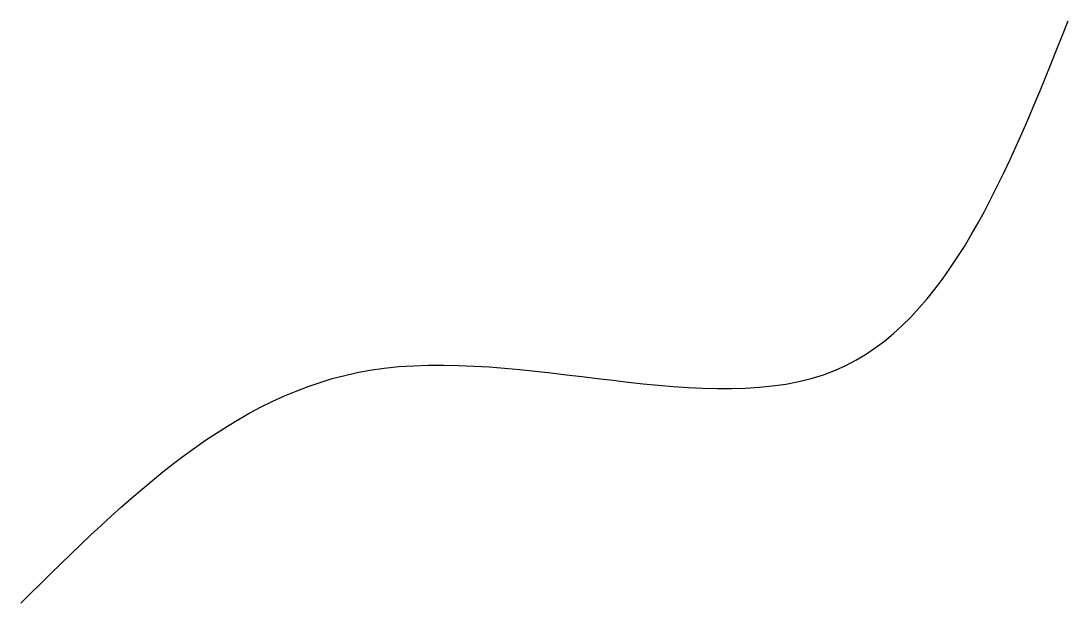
# Model space of a CAD drawing. Header units: metres. Extents: x 0 to 2250, y 0 to 1250.
import ezdxf

# ---------------------------------------------------------------- set-up
doc = ezdxf.new("R2010")
doc.units = ezdxf.units.M

msp = doc.modelspace()

# ---------------------------------------------------------------- linework, layer by layer
msp.add_spline([(0, 0), (750, 500), (1750, 500), (2250, 1250)], degree=3)

doc.saveas('drawing.dxf')
